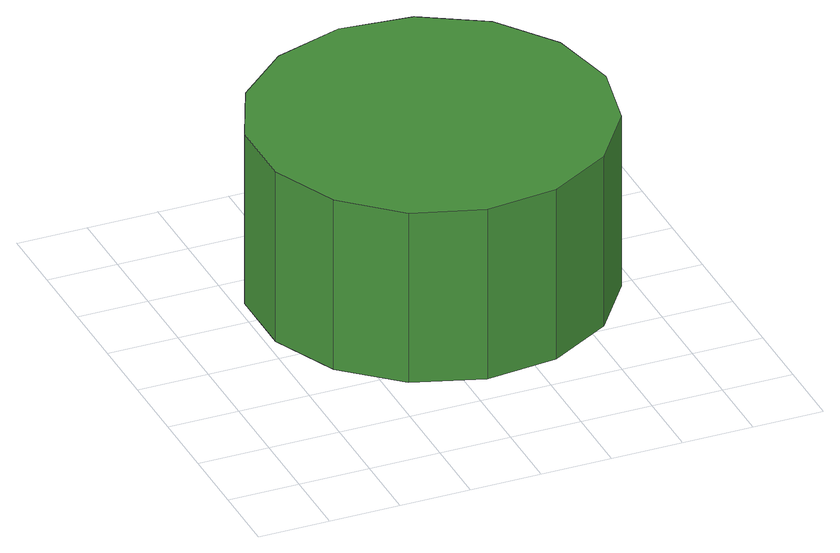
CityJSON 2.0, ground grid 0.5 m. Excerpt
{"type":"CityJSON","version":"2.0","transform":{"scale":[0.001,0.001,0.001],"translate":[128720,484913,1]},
"CityObjects":{
"tree1":{"type":"SolitaryVegetationObject","attributes":{"function":"something"},"geometry":[{"type":"MultiSurface","lod":"1","boundaries":[[[0,1,2,3,4,5,6,7,8,9,10,11,12,13,14]],[[15,16,17,18,19,20,21,22,23,24,25,26,27,28,29]],[[0,29,28,1]],[[1,28,27,2]],[[2,27,26,3]],[[3,26,25,4]],[[4,25,24,5]],[[5,24,23,6]],[[6,23,22,7]],[[7,22,21,8]],[[8,21,20,9]],[[9,20,19,10]],[[10,19,18,11]],[[11,18,17,12]],[[12,17,16,13]],[[13,16,15,14]],[[14,15,29,0]]]}]}
},
"vertices":[
[3017,1967,1687],[2910,2472,1687],[2607,2889,1687],[2160,3147,1687],[1647,3201,1687],[1157,3041,1687],[774,2696,1687],[564,2225,1687],[564,1709,1687],[774,1238,1687],[1157,893,1687],[1647,734,1687],[2160,788,1687],[2607,1046,1687],[2910,1463,1687],[2910,1463,397],[2607,1046,397],[2160,788,397],[1647,734,397],[1157,893,397],[774,1238,397],[564,1709,397],[564,2225,397],[774,2696,397],[1157,3041,397],[1647,3201,397],[2160,3147,397],[2607,2889,397],[2910,2472,397],[3017,1967,397]
]}
